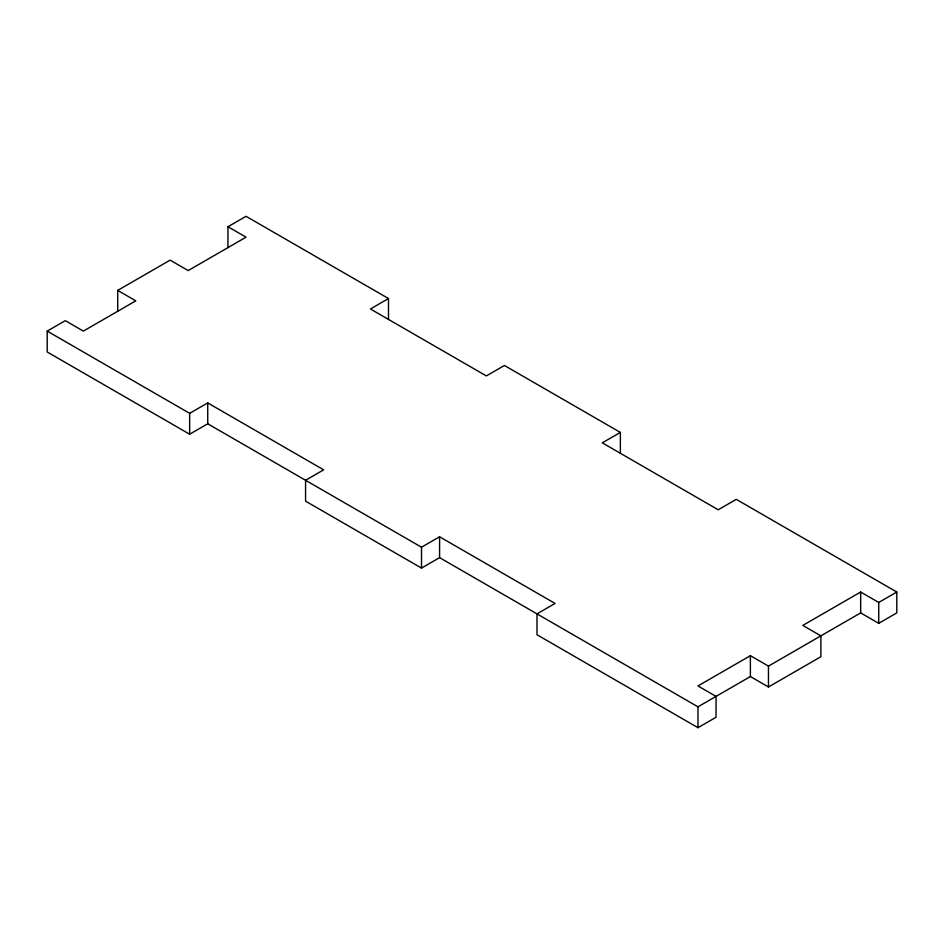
<?xml version="1.0" encoding="UTF-8"?>
<svg xmlns="http://www.w3.org/2000/svg" width="944" height="944" viewBox="0 0 944 944"><rect width="100%" height="100%" fill="white"/><g stroke="black" fill="none" stroke-linecap="round" stroke-linejoin="round"><path stroke-width="1.42" d="M620.361 453.285L620.361 432.411L602.284 442.842L718.219 509.784L736.273 499.352L896.8 592.03L896.8 612.904L878.734 623.335L860.657 612.892L768.463 666.122L750.386 655.679L697.97 685.946L716.048 696.389L716.048 717.263L697.97 727.694L536.994 634.757L536.994 613.883L555.072 603.452L439.585 536.782L421.508 547.213L207.727 423.785L189.65 434.216L47.2 351.982L47.2 331.108L65.278 320.665L83.355 331.108L135.771 300.841L117.705 290.398L117.705 311.272M117.705 290.398L170.121 260.143L188.198 270.574L246.042 237.18L227.964 226.737L227.964 247.611M227.964 226.737L246.042 216.306L388.491 298.54L388.491 319.414M47.2 331.108L189.65 413.342L207.727 402.911L323.65 469.841L305.573 480.284L305.573 501.158L421.508 568.087L439.585 557.644L697.97 706.82L750.386 676.553L768.463 686.996L820.891 656.729L820.891 635.855L802.813 625.412L860.657 592.018L878.734 602.461L896.8 592.03M388.491 298.54L370.414 308.983L486.349 375.913L504.426 365.481L620.361 432.411M878.734 602.461L878.734 623.335M860.657 592.018L860.657 612.892M768.463 666.122L768.463 686.996M750.386 655.679L750.386 676.553M697.97 706.82L697.97 727.694M439.585 536.782L439.585 557.644M421.508 547.213L421.508 568.087M207.727 402.911L207.727 423.785M189.65 413.342L189.65 434.216"/></g></svg>
